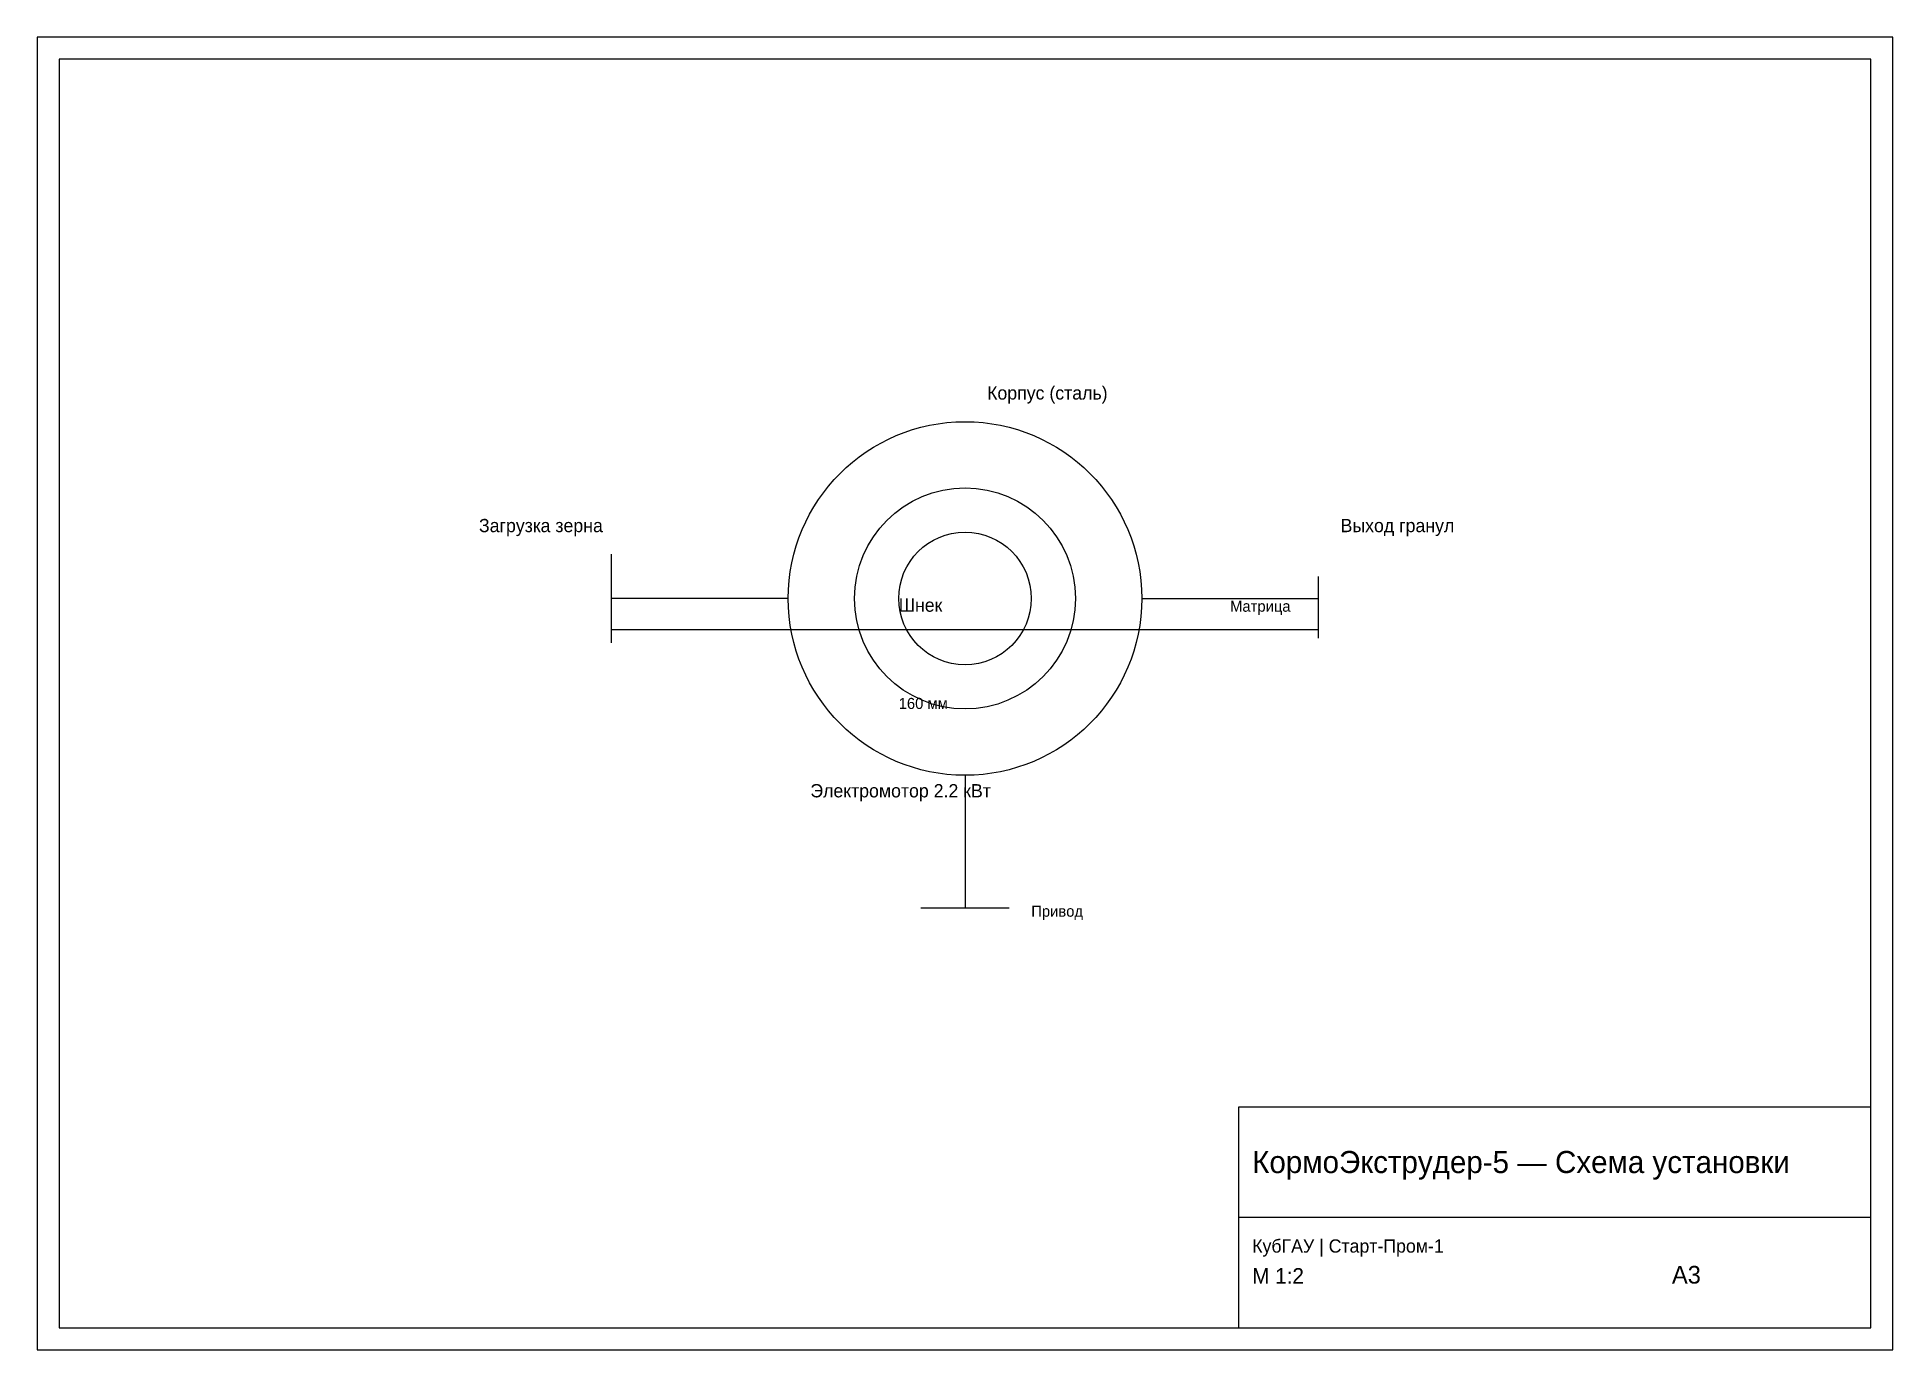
# Model space of a CAD drawing. Header units: metres. Extents: x 0 to 420, y 0 to 297.
import ezdxf

# ---------------------------------------------------------------- set-up
doc = ezdxf.new("R2010")
doc.units = ezdxf.units.M

msp = doc.modelspace()

# ---------------------------------------------------------------- linework, layer by layer
at = {"layer": 'detail'}
for p, q in [((130, 160), (130, 180)), ((290, 165), (290, 175)), ((170, 170), (130, 170)), ((250, 170), (290, 170)), ((210, 130), (210, 100)), ((200, 100), (220, 100))]:
    msp.add_line(p, q, dxfattribs=at)
for radius in [40, 25, 15]:
    msp.add_circle((210, 170), radius, dxfattribs=at)
at = {"layer": 'dim'}
for p, q in [((130, 161), (130, 165)), ((290, 161), (290, 165)), ((130, 163), (290, 163))]:
    msp.add_line(p, q, dxfattribs=at)
at = {"layer": 'frame'}
for p, q in [((420, 297), (0, 297)), ((0, 297), (0, 0)), ((420, 0), (420, 297)), ((415, 292), (5, 292)), ((5, 292), (5, 5)), ((415, 5), (415, 292)), ((272, 5), (272, 55)), ((272, 55), (415, 55)), ((272, 30), (415, 30)), ((5, 5), (415, 5)), ((0, 0), (420, 0))]:
    msp.add_line(p, q, dxfattribs=at)

# ---------------------------------------------------------------- texts
at = {"layer": 'text'}
for s, height, p in [('Корпус (сталь)', 3, (215, 215)), ('Загрузка зерна', 3, (100, 185)), ('Выход гранул', 3, (295, 185)), ('Шнек', 3, (195, 167)), ('Матрица', 2.5, (270, 167)), ('160 мм', 2.5, (195, 145)), ('Электромотор 2.2 кВт', 3, (175, 125)), ('Привод', 2.5, (225, 98)), ('КормоЭкструдер-5 — Схема установки', 5, (275, 40)), ('КубГАУ | Старт-Пром-1', 3, (275, 22)), ('М 1:2', 3.5, (275, 15)), ('А3', 4, (370, 15))]:
    msp.add_text(s, height=height, dxfattribs=at).set_placement(p)

doc.saveas('drawing.dxf')
